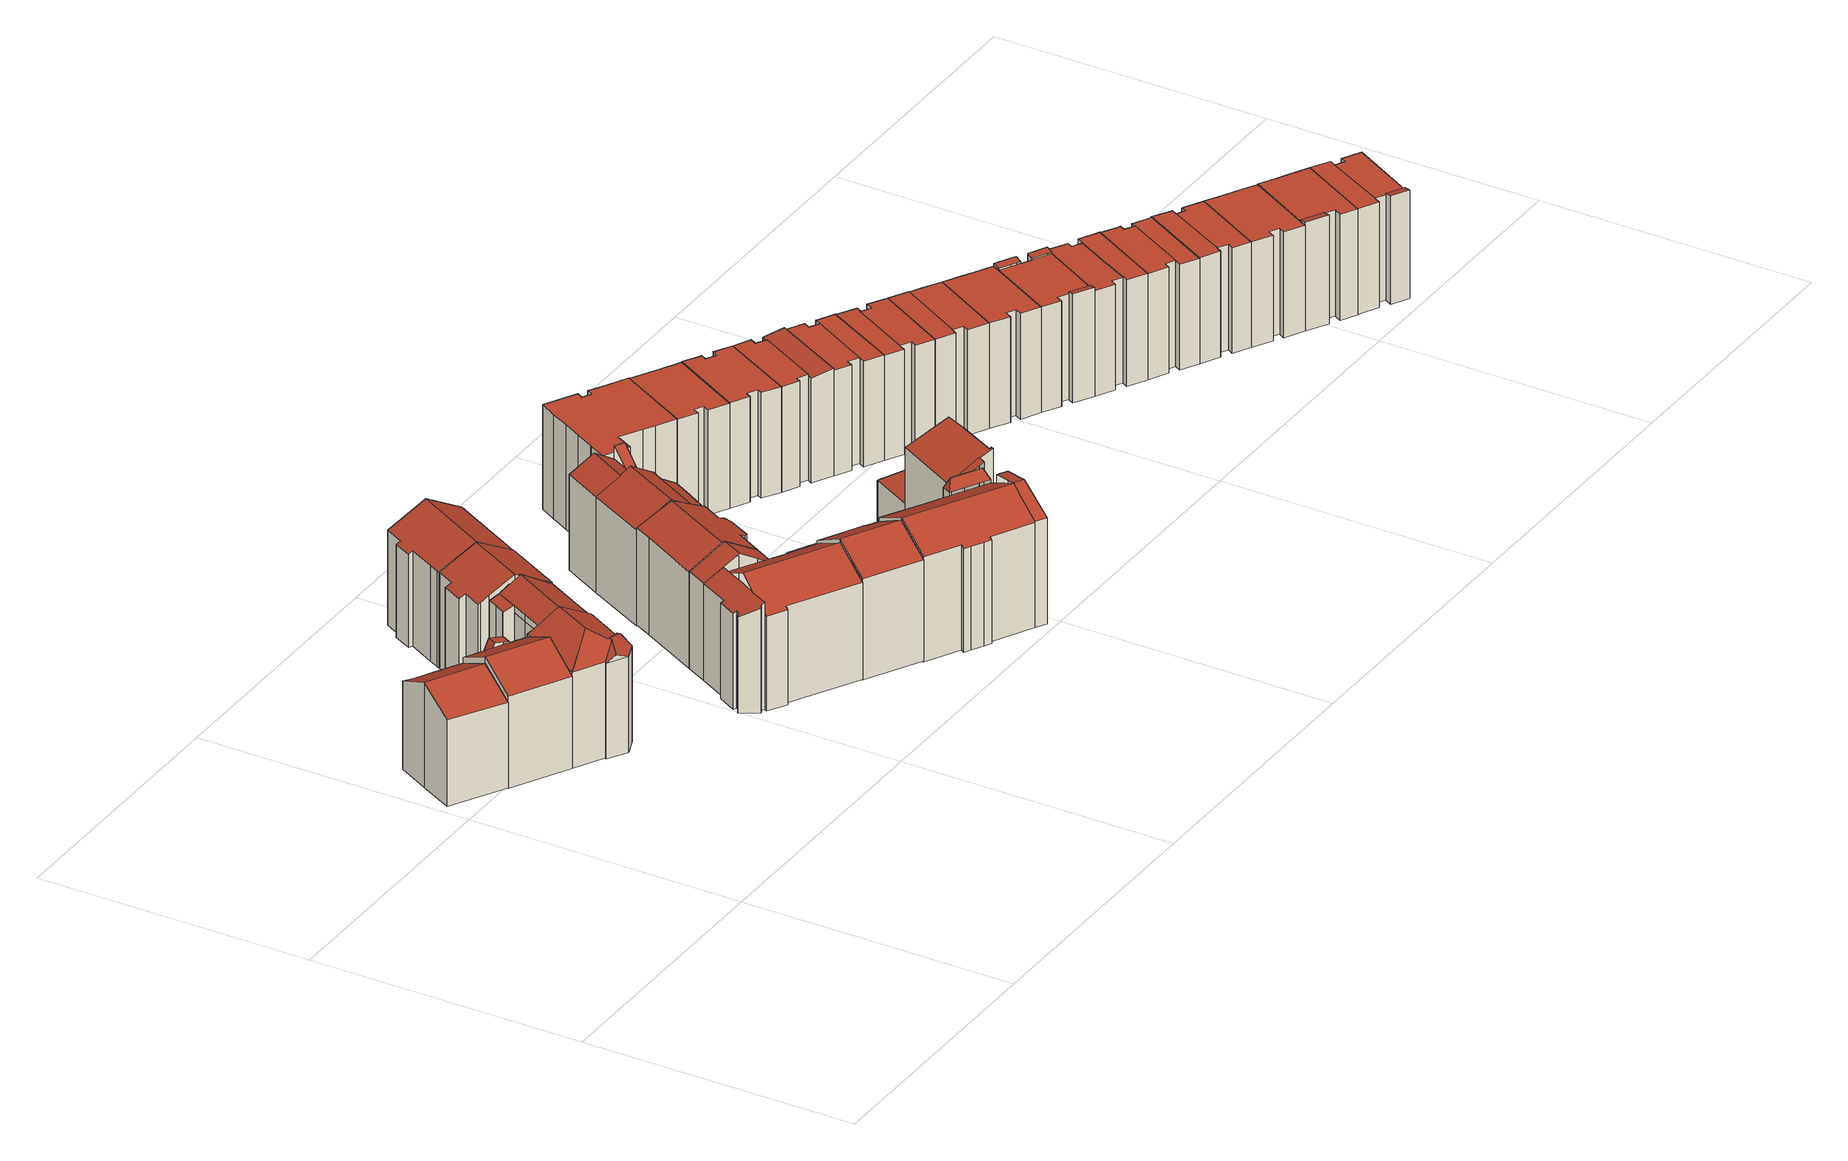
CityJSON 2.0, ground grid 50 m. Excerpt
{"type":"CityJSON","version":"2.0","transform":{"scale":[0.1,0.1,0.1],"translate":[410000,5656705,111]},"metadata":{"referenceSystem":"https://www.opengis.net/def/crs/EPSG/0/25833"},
"CityObjects":{
"building1":{"type":"Building","attributes":{"Dachtyp_tdc":"tdcGableRoof","Gemeindeschluessel":14612000,"Dachneigung":26.86,"QualitaetDacherkennung":69,"Geometrietyp2DReferenz":"3000","measuredHeight":19.43,"function":"31001_9998","roofType":"3100"},"geometry":[{"type":"Solid","lod":"2","boundaries":[[[[0,1,2,3]],[[1,4,5,2]],[[4,6,7,5]],[[6,8,9,7]],[[8,10,11,9]],[[10,12,13,11]],[[12,14,15,13]],[[14,16,17,15]],[[16,0,3,17]],[[12,10,8,6,4,1,0]],[[0,16,14,12]],[[3,2,5,7,9,11,13,15,17]]]],"semantics":{"surfaces":[{"type":"WallSurface"},{"type":"RoofSurface"},{"type":"GroundSurface"}],"values":[[0,0,0,0,0,0,0,0,0,1,1,2]]}}]},
"building2":{"type":"Building","attributes":{"Gemeindeschluessel":14612000,"Geometrietyp2DReferenz":"3000","function":"31001_9998","roofType":"9999"},"children":["building2-1","building2-2"]},
"building2-1":{"type":"BuildingPart","attributes":{"Dachtyp_tdc":"tdcGableRoof","Dachneigung":67.16,"QualitaetDacherkennung":22,"Geometrietyp2DReferenz":"3000","measuredHeight":18.01,"roofType":"3100"},"parents":["building2"],"geometry":[{"type":"MultiSurface","lod":"2","boundaries":[[[18,19,20,21]],[[19,22,23,20]],[[22,24,25,23]],[[24,26,27,25]],[[26,28,29,27]],[[28,30,29]],[[24,22,19,18,31,32]],[[32,28,26,24]],[[33,21,20,23,25,27,29]]],"semantics":{"surfaces":[{"type":"WallSurface"},{"type":"RoofSurface"},{"type":"GroundSurface"}],"values":[0,0,0,0,0,0,1,1,2]}}]},
"building2-2":{"type":"BuildingPart","attributes":{"Dachtyp_tdc":"tdcGableRoof","Dachneigung":28.1,"QualitaetDacherkennung":68,"Geometrietyp2DReferenz":"3000","measuredHeight":20.69,"roofType":"3100"},"parents":["building2"],"geometry":[{"type":"MultiSurface","lod":"2","boundaries":[[[30,34,35,29]],[[34,36,37,35]],[[36,38,39,37]],[[38,40,41,39]],[[40,42,43,41]],[[36,34,30,44,31,45,46,42]],[[42,40,38,36]],[[43,47,21,33,29,35,37,39,41]],[[42,46,47,43]],[[46,45,21,47]],[[45,18,21]]],"semantics":{"surfaces":[{"type":"WallSurface"},{"type":"RoofSurface"},{"type":"GroundSurface"}],"values":[0,0,0,0,0,1,1,2,0,0,0]}}]},
"building3":{"type":"Building","attributes":{"Gemeindeschluessel":14612000,"Geometrietyp2DReferenz":"3000","function":"31001_9998","roofType":"9999"},"children":["building3-1","building3-2","building3-3"]},
"building3-1":{"type":"BuildingPart","attributes":{"Dachtyp_tdc":"tdcFreeFormRoof","Dachneigung":28.79,"QualitaetDacherkennung":31,"Geometrietyp2DReferenz":"3000","measuredHeight":21,"roofType":"5000"},"parents":["building3"],"geometry":[{"type":"MultiSurface","lod":"2","boundaries":[[[48,49,39,50]],[[49,51,35,39]],[[51,52,53,54,35]],[[55,56,57,58,59]],[[56,60,61,57]],[[62,63,64,51,49]],[[65,66,67,62,49,48]],[[68,65,48,69]],[[70,66,65,68,71,72]],[[70,72,60]],[[67,66,70,60,56]],[[56,55,63,62,67]],[[51,64,73,52]],[[71,68,69]],[[61,74,75,76,50,39,35,54,58,57]],[[60,72,74,61]],[[72,71,75,74]],[[71,69,76,75]],[[69,48,50,76]]],"semantics":{"surfaces":[{"type":"WallSurface"},{"type":"RoofSurface"},{"type":"GroundSurface"}],"values":[0,0,0,0,0,1,1,1,1,1,1,1,0,0,2,0,0,0,0]}}]},
"building3-2":{"type":"BuildingPart","attributes":{"Dachtyp_tdc":"tdcGableRoof","Dachneigung":31.47,"QualitaetDacherkennung":65,"Geometrietyp2DReferenz":"3000","measuredHeight":20.93,"roofType":"3100"},"parents":["building3"],"geometry":[{"type":"MultiSurface","lod":"2","boundaries":[[[53,77,78,54]],[[77,79,80,78]],[[81,82,83,84]],[[82,85,86,83]],[[85,59,58,86]],[[59,85,82,87,88,89]],[[90,91,73,88,87,92]],[[81,92,87,82]],[[53,52,73,91,77]],[[77,91,90,79]],[[54,78,80,84,83,86,58]]],"semantics":{"surfaces":[{"type":"WallSurface"},{"type":"RoofSurface"},{"type":"GroundSurface"}],"values":[0,0,0,0,0,1,1,0,0,0,2]}}]},
"building3-3":{"type":"BuildingPart","attributes":{"Dachtyp_tdc":"tdcPolyFlatRoof","Dachneigung":19.41,"QualitaetDacherkennung":60,"Geometrietyp2DReferenz":"3000","measuredHeight":18.6,"roofType":"2100"},"parents":["building3"],"geometry":[{"type":"MultiSurface","lod":"2","boundaries":[[[93,94,95,96]],[[94,97,98,95]],[[97,99,100,98]],[[99,92,81,84,100]],[[90,93,96,80,79]],[[90,92,99,97,94,93]],[[96,95,98,100,84,80]]],"semantics":{"surfaces":[{"type":"WallSurface"},{"type":"RoofSurface"},{"type":"GroundSurface"}],"values":[0,0,0,0,0,1,2]}}]},
"building4":{"type":"Building","attributes":{"Dachtyp_tdc":"tdcGableRoof","Gemeindeschluessel":14612000,"Dachneigung":26.18,"QualitaetDacherkennung":66,"Geometrietyp2DReferenz":"3000","measuredHeight":21.15,"function":"31001_9998","roofType":"3100"},"geometry":[{"type":"Solid","lod":"2","boundaries":[[[[101,102,103,104]],[[102,105,106,103]],[[105,107,108,106]],[[107,109,110,108]],[[109,111,112,110]],[[111,113,114,112]],[[113,115,116,114]],[[109,107,105,102]],[[102,101,117,118,119,120,115,113,111,109]],[[116,121,122,123,124,104,103,106,108,110,112,114]],[[115,120,121,116]],[[120,119,122,121]],[[119,118,123,122]],[[118,117,124,123]],[[117,101,104,124]]]],"semantics":{"surfaces":[{"type":"WallSurface"},{"type":"RoofSurface"},{"type":"GroundSurface"}],"values":[[0,0,0,0,0,0,0,1,1,2,0,0,0,0,0]]}}]},
"building5":{"type":"Building","attributes":{"Gemeindeschluessel":14612000,"Geometrietyp2DReferenz":"3000","function":"31001_9998","roofType":"9999"},"children":["building5-1","building5-2","building5-3","building5-4"]},
"building5-1":{"type":"BuildingPart","attributes":{"Dachtyp_tdc":"tdcFreeFormRoof","Dachneigung":63.59,"QualitaetDacherkennung":7,"Geometrietyp2DReferenz":"3000","measuredHeight":18.54,"roofType":"5000"},"parents":["building5"],"geometry":[{"type":"MultiSurface","lod":"2","boundaries":[[[125,126,127,128,129]],[[128,130,131,129]],[[132,133,134,135,136,137]],[[127,126,133,132]],[[126,125,134,133]],[[125,131,135,134]],[[130,128,137,136]],[[128,127,132,137]],[[131,125,129]]],"semantics":{"surfaces":[{"type":"RoofSurface"},{"type":"GroundSurface"},{"type":"WallSurface"}],"values":[0,0,1,2,2,2,2,2,0]}}]},
"building5-2":{"type":"BuildingPart","attributes":{"Dachtyp_tdc":"tdcPolyFlatRoof","Dachneigung":27.84,"QualitaetDacherkennung":53,"Geometrietyp2DReferenz":"3000","measuredHeight":19.81,"roofType":"2100"},"parents":["building5"],"geometry":[{"type":"MultiSurface","lod":"2","boundaries":[[[138,139,140,141]],[[139,142,143,140]],[[142,144,145,143]],[[144,146,147,145]],[[146,148,149,147]],[[148,150,151,149]],[[150,152,153,151]],[[154,155,156,157,158]],[[155,138,141,156]],[[155,154,159,160,161,162,152,150,148,146,144,142,139,138]],[[141,140,143,145,147,149,151,153,163,164,157,156]]],"semantics":{"surfaces":[{"type":"WallSurface"},{"type":"RoofSurface"},{"type":"GroundSurface"}],"values":[0,0,0,0,0,0,0,0,0,1,2]}}]},
"building5-3":{"type":"BuildingPart","attributes":{"Dachtyp_tdc":"tdcGableRoof","Dachneigung":27.71,"QualitaetDacherkennung":64,"Geometrietyp2DReferenz":"3000","measuredHeight":21.42,"roofType":"3100"},"parents":["building5"],"geometry":[{"type":"MultiSurface","lod":"2","boundaries":[[[165,166,167,153,152]],[[166,168,169,167]],[[168,170,171,169]],[[170,172,173,171]],[[168,166,165,174]],[[174,175,172,170,168]],[[176,163,153,167,169,171,173]]],"semantics":{"surfaces":[{"type":"WallSurface"},{"type":"RoofSurface"},{"type":"GroundSurface"}],"values":[0,0,0,0,1,1,2]}}]},
"building5-4":{"type":"BuildingPart","attributes":{"Dachtyp_tdc":"tdcGableRoof","Dachneigung":30.61,"QualitaetDacherkennung":63,"Geometrietyp2DReferenz":"3000","measuredHeight":21.84,"roofType":"3100"},"parents":["building5"],"geometry":[{"type":"MultiSurface","lod":"2","boundaries":[[[177,178,179,180]],[[178,158,157,179]],[[181,182,130,136,173,172]],[[183,184,185,135,131]],[[184,186,187,185]],[[186,188,189,187]],[[188,177,180,189]],[[184,183,182,181,175,190,191,161,192]],[[192,159,158,178,177,188,186,184]],[[180,179,157,164,163,176,173,136,135,185,187,189]]],"semantics":{"surfaces":[{"type":"WallSurface"},{"type":"RoofSurface"},{"type":"GroundSurface"}],"values":[0,0,0,0,0,0,0,1,1,2]}}]},
"building6":{"type":"Building","attributes":{"Dachtyp_tdc":"tdcGableRoof","Gemeindeschluessel":14612000,"Dachneigung":25.84,"QualitaetDacherkennung":68,"Geometrietyp2DReferenz":"3000","measuredHeight":21.09,"function":"31001_9998","roofType":"3100"},"geometry":[{"type":"Solid","lod":"2","boundaries":[[[[193,194,195,196]],[[197,198,199,200]],[[198,201,202,199]],[[201,203,204,202]],[[203,205,206,204]],[[205,207,208,206]],[[207,209,210,208]],[[209,211,212,210]],[[211,193,196,212]],[[207,205,203,201]],[[201,198,197,213,214,215,194,193,211,209,207]],[[196,195,216,217,218,200,199,202,204,206,208,210,212]],[[194,215,216,195]],[[215,214,217,216]],[[214,213,218,217]],[[213,197,200,218]]]],"semantics":{"surfaces":[{"type":"WallSurface"},{"type":"RoofSurface"},{"type":"GroundSurface"}],"values":[[0,0,0,0,0,0,0,0,0,1,1,2,0,0,0,0]]}}]},
"building7":{"type":"Building","attributes":{"Dachtyp_tdc":"tdcFreeFormRoof","Gemeindeschluessel":14612000,"Dachneigung":26.72,"QualitaetDacherkennung":63,"Geometrietyp2DReferenz":"3000","measuredHeight":20.93,"function":"31001_9998","roofType":"5000"},"geometry":[{"type":"Solid","lod":"2","boundaries":[[[[219,220,221,222]],[[220,223,224,221]],[[223,225,226,224]],[[225,227,228,226]],[[227,229,230,228]],[[229,231,232,230]],[[231,233,234,232]],[[233,170,171,234]],[[170,235,167,171]],[[235,236,237,167]],[[236,238,239,237]],[[238,240,241,239]],[[240,242,243,241]],[[242,219,222,243]],[[219,242,240,244,245,170,233,231,229,227,225,223,220]],[[245,244,238,236,235]],[[235,170,245]],[[240,238,244]],[[222,221,224,226,228,230,232,234,171,167,237,239,241,243]]]],"semantics":{"surfaces":[{"type":"WallSurface"},{"type":"RoofSurface"},{"type":"GroundSurface"}],"values":[[0,0,0,0,0,0,0,0,0,0,0,0,0,0,1,1,0,0,2]]}}]},
"building8":{"type":"Building","attributes":{"Dachtyp_tdc":"tdcGableRoof","Gemeindeschluessel":14612000,"Dachneigung":29.34,"QualitaetDacherkennung":66,"Geometrietyp2DReferenz":"3000","measuredHeight":22.51,"function":"31001_9998","roofType":"3100"},"geometry":[{"type":"Solid","lod":"2","boundaries":[[[[246,247,248,249]],[[247,250,251,248]],[[250,252,253,251]],[[252,254,255,253]],[[254,256,257,255]],[[256,258,259,257]],[[258,260,261,259]],[[260,262,263,261]],[[262,264,265,263]],[[264,246,249,265]],[[260,258,256,254,252,250,247,246]],[[246,264,262,260]],[[249,248,251,253,255,257,259,261,263,265]]]],"semantics":{"surfaces":[{"type":"WallSurface"},{"type":"RoofSurface"},{"type":"GroundSurface"}],"values":[[0,0,0,0,0,0,0,0,0,0,1,1,2]]}}]},
"building9":{"type":"Building","attributes":{"Gemeindeschluessel":14612000,"Geometrietyp2DReferenz":"3000","function":"31001_9998","roofType":"9999"},"children":["building9-1","building9-2","building9-3","building9-4"]},
"building9-1":{"type":"BuildingPart","attributes":{"Dachtyp_tdc":"tdcPolyFlatRoof","Dachneigung":29.72,"QualitaetDacherkennung":38,"Geometrietyp2DReferenz":"3000","measuredHeight":18.95,"roofType":"2100"},"parents":["building9"],"geometry":[{"type":"MultiSurface","lod":"2","boundaries":[[[266,267,268,269]],[[267,270,271,268]],[[270,272,273,271]],[[272,274,275,273]],[[274,276,277,278,275]],[[266,269,279,280,281]],[[281,276,274,272,270,267,266]],[[269,268,271,273,275,278,279]]],"semantics":{"surfaces":[{"type":"WallSurface"},{"type":"RoofSurface"},{"type":"GroundSurface"}],"values":[0,0,0,0,0,0,1,2]}}]},
"building9-2":{"type":"BuildingPart","attributes":{"Dachtyp_tdc":"tdcGableRoof","Dachneigung":30.3,"QualitaetDacherkennung":59,"Geometrietyp2DReferenz":"3000","measuredHeight":20.28,"roofType":"3100"},"parents":["building9"],"geometry":[{"type":"MultiSurface","lod":"2","boundaries":[[[282,283,284,285]],[[286,287,288,289]],[[290,282,285,291]],[[282,290,292,293]],[[294,295,296,297,293,292,298]],[[282,293,297,283]],[[286,299,295,294,287]],[[285,284,289,288,291]]],"semantics":{"surfaces":[{"type":"WallSurface"},{"type":"RoofSurface"},{"type":"GroundSurface"}],"values":[0,0,0,1,1,0,0,2]}}]},
"building9-3":{"type":"BuildingPart","attributes":{"Dachtyp_tdc":"tdcPolyFlatRoof","Dachneigung":35.59,"QualitaetDacherkennung":37,"Geometrietyp2DReferenz":"3000","measuredHeight":20.42,"roofType":"2100"},"parents":["building9"],"geometry":[{"type":"MultiSurface","lod":"2","boundaries":[[[300,301,302,303]],[[301,299,286,289,302]],[[304,300,303,284,283,297]],[[304,296,299,301,300]],[[303,302,289,284]]],"semantics":{"surfaces":[{"type":"WallSurface"},{"type":"RoofSurface"},{"type":"GroundSurface"}],"values":[0,0,0,1,2]}}]},
"building9-4":{"type":"BuildingPart","attributes":{"Dachtyp_tdc":"tdcGableRoof","Dachneigung":29.84,"QualitaetDacherkennung":68,"Geometrietyp2DReferenz":"3000","measuredHeight":21.33,"roofType":"3100"},"parents":["building9"],"geometry":[{"type":"MultiSurface","lod":"2","boundaries":[[[277,305,306,278]],[[305,290,291,306]],[[307,308,288,287]],[[307,280,279,308]],[[281,309,310,311,312,276]],[[305,312,311,298,290]],[[277,276,312,305]],[[287,294,310,309,307]],[[307,309,281,280]],[[279,278,306,291,288,308]]],"semantics":{"surfaces":[{"type":"WallSurface"},{"type":"RoofSurface"},{"type":"GroundSurface"}],"values":[0,0,0,0,1,1,0,0,0,2]}}]},
"building10":{"type":"Building","attributes":{"Gemeindeschluessel":14612000,"Geometrietyp2DReferenz":"3000","function":"31001_9998","roofType":"9999"},"children":["building10-1","building10-2","building10-3","building10-4","building10-5"]},
"building10-1":{"type":"BuildingPart","attributes":{"Dachtyp_tdc":"tdcGableRoof","Dachneigung":26.28,"QualitaetDacherkennung":44,"Geometrietyp2DReferenz":"3000","measuredHeight":23.05,"roofType":"3100"},"parents":["building10"],"geometry":[{"type":"MultiSurface","lod":"2","boundaries":[[[313,314,315,316,317]],[[314,318,319,315]],[[318,320,321,322,319]],[[318,314,323]],[[314,313,324,323]],[[320,318,323,324,325,326,327]],[[316,315,319,322,328]]],"semantics":{"surfaces":[{"type":"WallSurface"},{"type":"RoofSurface"},{"type":"GroundSurface"}],"values":[0,0,0,0,1,1,2]}}]},
"building10-2":{"type":"BuildingPart","attributes":{"Dachtyp_tdc":"tdcFreeFormRoof","Dachneigung":64.15,"QualitaetDacherkennung":20,"Geometrietyp2DReferenz":"3000","measuredHeight":22.14,"roofType":"5000"},"parents":["building10"],"geometry":[{"type":"MultiSurface","lod":"2","boundaries":[[[329,330,331,332,333]],[[334,335,336,337,338]],[[339,329,333,340,341]],[[342,335,334]],[[343,342,334,344,330,329]],[[343,329,339]],[[342,343,339,335]],[[333,332,338,337,340]]],"semantics":{"surfaces":[{"type":"WallSurface"},{"type":"RoofSurface"},{"type":"GroundSurface"}],"values":[0,0,0,1,1,1,1,2]}}]},
"building10-3":{"type":"BuildingPart","attributes":{"Dachtyp_tdc":"tdcPolyFlatRoof","Dachneigung":25.7,"QualitaetDacherkennung":34,"Geometrietyp2DReferenz":"3000","measuredHeight":22.48,"roofType":"2100"},"parents":["building10"],"geometry":[{"type":"MultiSurface","lod":"2","boundaries":[[[345,346,334,338,347,348]],[[331,349,350,332]],[[331,344,346,345,351,349]],[[350,347,338,332]]],"semantics":{"surfaces":[{"type":"WallSurface"},{"type":"RoofSurface"},{"type":"GroundSurface"}],"values":[0,0,1,2]}}]},
"building10-4":{"type":"BuildingPart","attributes":{"Dachtyp_tdc":"tdcPolyFlatRoof","Dachneigung":21.84,"QualitaetDacherkennung":34,"Geometrietyp2DReferenz":"3000","measuredHeight":23.23,"roofType":"2100"},"parents":["building10"],"geometry":[{"type":"MultiSurface","lod":"2","boundaries":[[[352,353,354,355]],[[353,356,357,354]],[[356,358,359,357]],[[358,348,347,359]],[[360,361,362,350,349]],[[361,363,364,362]],[[361,360,351,348,358,356,353,352,363]],[[364,355,354,357,359,347,350,362]],[[363,352,355,364]]],"semantics":{"surfaces":[{"type":"WallSurface"},{"type":"RoofSurface"},{"type":"GroundSurface"}],"values":[0,0,0,0,0,0,1,2,0]}}]},
"building10-5":{"type":"BuildingPart","attributes":{"Dachtyp_tdc":"tdcGableRoof","Dachneigung":28.44,"QualitaetDacherkennung":63,"Geometrietyp2DReferenz":"3000","measuredHeight":23.07,"roofType":"3100"},"parents":["building10"],"geometry":[{"type":"MultiSurface","lod":"2","boundaries":[[[365,366,367,368]],[[366,369,370,367]],[[369,371,372,370]],[[371,373,374,372]],[[373,375,376,374]],[[375,377,378,376]],[[377,379,380,378]],[[379,381,382,380]],[[381,383,384,382]],[[383,385,386,384]],[[385,387,388,386]],[[387,389,390,388]],[[389,341,340,390]],[[336,317,316,337]],[[321,391,392,322]],[[391,365,368,392]],[[393,325,394,317,336,341,389,387,385,383,381,379,377]],[[377,375,373,371,369,366,365,391,321,395,327,393]],[[368,367,370,372,374,376,378,380,382,384,386,388,390,340,337,316,328,322,392]]],"semantics":{"surfaces":[{"type":"WallSurface"},{"type":"RoofSurface"},{"type":"GroundSurface"}],"values":[0,0,0,0,0,0,0,0,0,0,0,0,0,0,0,0,1,1,2]}}]},
"building11":{"type":"Building","attributes":{"Gemeindeschluessel":14612000,"Dachtyp_tdc":"tdcPolyFlatRoof","Dachneigung":0,"QualitaetDacherkennung":44,"Geometrietyp2DReferenz":"3000","measuredHeight":19.28,"function":"31001_9998","roofType":"1000"},"geometry":[{"type":"Solid","lod":"2","boundaries":[[[[396,397,398,399]],[[397,400,401,398]],[[400,402,403,401]],[[402,404,405,403]],[[404,406,407,405]],[[406,408,409,407]],[[408,410,411,409]],[[410,412,413,411]],[[412,414,415,413]],[[414,416,417,415]],[[416,418,419,417]],[[418,420,421,419]],[[420,422,423,421]],[[422,424,425,423]],[[424,426,427,425]],[[426,428,429,427]],[[428,430,431,429]],[[430,432,433,431]],[[432,396,399,433]],[[432,430,428,426,424,422,420,418,416,414,412,410,408,406,404,402,400,397,396]],[[399,398,401,403,405,407,409,411,413,415,417,419,421,423,425,427,429,431,433]]]],"semantics":{"surfaces":[{"type":"WallSurface"},{"type":"RoofSurface"},{"type":"GroundSurface"}],"values":[[0,0,0,0,0,0,0,0,0,0,0,0,0,0,0,0,0,0,0,1,2]]}}]},
"building12":{"type":"Building","attributes":{"Dachtyp_tdc":"tdcPolyFlatRoof","Gemeindeschluessel":14612000,"Dachneigung":4.04,"QualitaetDacherkennung":56,"Geometrietyp2DReferenz":"3000","measuredHeight":9.85,"function":"31001_9998","roofType":"2100"},"geometry":[{"type":"Solid","lod":"2","boundaries":[[[[434,435,362,364]],[[435,436,437,362]],[[436,438,439,437]],[[438,440,441,439]],[[440,442,443,441]],[[442,444,445,443]],[[444,446,447,445]],[[446,448,449,447]],[[448,450,451,449]],[[450,434,364,451]],[[450,448,446,444,442,440,438,436,435,434]],[[364,362,437,439,441,443,445,447,449,451]]]],"semantics":{"surfaces":[{"type":"WallSurface"},{"type":"RoofSurface"},{"type":"GroundSurface"}],"values":[[0,0,0,0,0,0,0,0,0,0,1,2]]}}]},
"building13":{"type":"Building","attributes":{"Dachtyp_tdc":"tdcPolyFlatRoof","Gemeindeschluessel":14612000,"Dachneigung":0,"QualitaetDacherkennung":45,"Geometrietyp2DReferenz":"3000","measuredHeight":19.45,"function":"31001_9998","roofType":"1000"},"geometry":[{"type":"Solid","lod":"2","boundaries":[[[[452,453,454,455]],[[453,456,457,454]],[[456,458,459,457]],[[458,460,461,459]],[[460,462,463,461]],[[462,464,465,463]],[[464,466,467,465]],[[464,462,460,458,456,453,452,468,469,466]],[[467,470,471,455,454,457,459,461,463,465]],[[466,469,470,467]],[[469,468,471,470]],[[468,452,455,471]]]],"semantics":{"surfaces":[{"type":"WallSurface"},{"type":"RoofSurface"},{"type":"GroundSurface"}],"values":[[0,0,0,0,0,0,0,1,2,0,0,0]]}}]},
"building14":{"type":"Building","attributes":{"Dachtyp_tdc":"tdcPolyFlatRoof","Gemeindeschluessel":14612000,"Dachneigung":0,"QualitaetDacherkennung":60,"Geometrietyp2DReferenz":"3000","measuredHeight":19.42,"function":"31001_9998","roofType":"1000"},"geometry":[{"type":"Solid","lod":"2","boundaries":[[[[472,473,463,465]],[[473,474,475,463]],[[474,476,477,475]],[[476,478,479,477]],[[478,480,481,479]],[[480,482,483,481]],[[482,484,485,483]],[[484,486,487,485]],[[486,488,489,487]],[[488,490,491,489]],[[490,492,493,491]],[[492,494,495,493]],[[494,472,465,495]],[[494,492,490,488,486,484,482,480,478,476,474,473,472]],[[465,463,475,477,479,481,483,485,487,489,491,493,495]]]],"semantics":{"surfaces":[{"type":"WallSurface"},{"type":"RoofSurface"},{"type":"GroundSurface"}],"values":[[0,0,0,0,0,0,0,0,0,0,0,0,0,1,2]]}}]},
"building15":{"type":"Building","attributes":{"Gemeindeschluessel":14612000,"Geometrietyp2DReferenz":"3000","function":"31001_9998","roofType":"9999"},"children":["building15-1","building15-2"]},
"building15-1":{"type":"BuildingPart","attributes":{"Dachtyp_tdc":"tdcPolyFlatRoof","Dachneigung":0,"QualitaetDacherkennung":56,"Geometrietyp2DReferenz":"3000","measuredHeight":19.5,"roofType":"1000"},"parents":["building15"],"geometry":[{"type":"MultiSurface","lod":"2","boundaries":[[[484,496,497,485]],[[496,498,499,497]],[[498,500,501,499]],[[500,502,503,501]],[[502,504,505,506,503]],[[507,508,509,510,511]],[[508,512,513,509]],[[512,486,487,513]],[[486,484,485,487]],[[486,512,508,507,504,502,500,498,496,484]],[[485,497,499,501,503,506,510,509,513,487]]],"semantics":{"surfaces":[{"type":"WallSurface"},{"type":"RoofSurface"},{"type":"GroundSurface"}],"values":[0,0,0,0,0,0,0,0,0,1,2]}}]},
"building15-2":{"type":"BuildingPart","attributes":{"Dachtyp_tdc":"tdcPolyFlatRoof","Dachneigung":8.06,"QualitaetDacherkennung":42,"Geometrietyp2DReferenz":"3000","measuredHeight":19.96,"roofType":"2100"},"parents":["building15"],"geometry":[{"type":"MultiSurface","lod":"2","boundaries":[[[514,515,516,517]],[[515,511,510,516]],[[505,518,503,506]],[[518,519,520,503]],[[519,521,522,520]],[[521,523,524,522]],[[523,514,517,524]],[[523,521,519,518,505,511,515,514]],[[517,516,510,506,503,520,522,524]]],"semantics":{"surfaces":[{"type":"WallSurface"},{"type":"RoofSurface"},{"type":"GroundSurface"}],"values":[0,0,0,0,0,0,0,1,2]}}]},
"building16":{"type":"Building","attributes":{"Gemeindeschluessel":14612000,"Geometrietyp2DReferenz":"3000","function":"31001_9998","roofType":"9999"},"children":["building16-1","building16-2"]},
"building16-1":{"type":"BuildingPart","attributes":{"Dachtyp_tdc":"tdcPolyFlatRoof","Dachneigung":0,"QualitaetDacherkennung":63,"Geometrietyp2DReferenz":"3000","measuredHeight":19.48,"roofType":"1000"},"parents":["building16"],"geometry":[{"type":"MultiSurface","lod":"2","boundaries":[[[525,526,527,524]],[[526,528,529,527]],[[528,530,531,529]],[[530,532,533,531]],[[534,535,536,537]],[[535,538,539,536]],[[538,540,517,539]],[[540,525,524,517]],[[540,538,535,534,532,530,528,526,525]],[[524,527,529,531,533,537,536,539,517]]],"semantics":{"surfaces":[{"type":"WallSurface"},{"type":"RoofSurface"},{"type":"GroundSurface"}],"values":[0,0,0,0,0,0,0,0,1,2]}}]},
"building16-2":{"type":"BuildingPart","attributes":{"Dachtyp_tdc":"tdcPolyFlatRoof","Dachneigung":0,"QualitaetDacherkennung":41,"Geometrietyp2DReferenz":"3000","measuredHeight":19.47,"roofType":"1000"},"parents":["building16"],"geometry":[{"type":"MultiSurface","lod":"2","boundaries":[[[532,541,542,533]],[[541,543,544,542]],[[543,545,546,544]],[[545,547,548,546]],[[547,549,550,548]],[[549,534,537,550]],[[549,547,545,543,541,532,534]],[[533,542,544,546,548,550,537]]],"semantics":{"surfaces":[{"type":"WallSurface"},{"type":"RoofSurface"},{"type":"GroundSurface"}],"values":[0,0,0,0,0,0,1,2]}}]},
"building17":{"type":"Building","attributes":{"Gemeindeschluessel":14612000,"Geometrietyp2DReferenz":"3000","function":"31001_9998","roofType":"9999"},"children":["building17-1","building17-2"]},
"building17-1":{"type":"BuildingPart","attributes":{"Dachtyp_tdc":"tdcPolyFlatRoof","Dachneigung":0,"QualitaetDacherkennung":42,"Geometrietyp2DReferenz":"3000","measuredHeight":19.45,"roofType":"1000"},"parents":["building17"],"geometry":[{"type":"MultiSurface","lod":"2","boundaries":[[[551,552,553,554]],[[552,555,548,553]],[[555,556,546,548]],[[556,557,558,546]],[[557,559,560,558]],[[559,561,562,560]],[[561,563,564,562]],[[561,559,557,556,555,552,551,563]],[[564,554,553,548,546,558,560,562]]],"semantics":{"surfaces":[{"type":"WallSurface"},{"type":"RoofSurface"},{"type":"GroundSurface"}],"values":[0,0,0,0,0,0,0,1,2]}}]},
"building17-2":{"type":"BuildingPart","attributes":{"Dachtyp_tdc":"tdcPolyFlatRoof","Dachneigung":0,"QualitaetDacherkennung":59,"Geometrietyp2DReferenz":"3000","measuredHeight":19.49,"roofType":"1000"},"parents":["building17"],"geometry":[{"type":"MultiSurface","lod":"2","boundaries":[[[565,566,562,564,563]],[[566,567,568,562]],[[567,569,570,568]],[[569,571,572,570]],[[571,573,574,572]],[[573,575,576,574]],[[575,577,578,576]],[[577,579,554,578]],[[577,575,573,571,569,567,566,565,579]],[[564,562,568,570,572,574,576,578,554]],[[579,551,554]]],"semantics":{"surfaces":[{"type":"WallSurface"},{"type":"RoofSurface"},{"type":"GroundSurface"}],"values":[0,0,0,0,0,0,0,0,1,2,0]}}]},
"building18":{"type":"Building","attributes":{"Gemeindeschluessel":14612000,"Geometrietyp2DReferenz":"3000","function":"31001_9998","roofType":"9999"},"children":["building18-1","building18-2"]},
"building18-1":{"type":"BuildingPart","attributes":{"Dachtyp_tdc":"tdcPolyFlatRoof","Dachneigung":0,"QualitaetDacherkennung":44,"Geometrietyp2DReferenz":"3000","measuredHeight":19.54,"roofType":"1000"},"parents":["building18"],"geometry":[{"type":"MultiSurface","lod":"2","boundaries":[[[571,580,581,582,583]],[[584,585,586]],[[584,587,588,585]],[[587,573,589,588]],[[573,571,583,589]],[[573,587,584,580,571]],[[583,582,585,588,589]]],"semantics":{"surfaces":[{"type":"WallSurface"},{"type":"RoofSurface"},{"type":"GroundSurface"}],"values":[0,0,0,0,0,1,2]}}]},
"building18-2":{"type":"BuildingPart","attributes":{"Dachtyp_tdc":"tdcPolyFlatRoof","Dachneigung":0,"QualitaetDacherkennung":51,"Geometrietyp2DReferenz":"3000","measuredHeight":19.5,"roofType":"1000"},"parents":["building18"],"geometry":[{"type":"MultiSurface","lod":"2","boundaries":[[[590,591,592,593]],[[591,594,595,592]],[[594,586,585,595]],[[581,596,597,582]],[[596,598,599,597]],[[598,590,593,599]],[[598,596,581,586,594,591,590]],[[593,592,595,585,582,597,599]]],"semantics":{"surfaces":[{"type":"WallSurface"},{"type":"RoofSurface"},{"type":"GroundSurface"}],"values":[0,0,0,0,0,0,1,2]}}]},
"building19":{"type":"Building","attributes":{"Dachtyp_tdc":"tdcPolyFlatRoof","Gemeindeschluessel":14612000,"Dachneigung":0,"QualitaetDacherkennung":43,"Geometrietyp2DReferenz":"3000","measuredHeight":19.49,"function":"31001_9998","roofType":"1000"},"geometry":[{"type":"Solid","lod":"2","boundaries":[[[[600,601,602,603]],[[601,604,605,602]],[[604,606,607,605]],[[606,608,609,607]],[[608,590,593,609]],[[590,598,599,593]],[[598,610,611,599]],[[610,612,613,611]],[[612,614,615,613]],[[614,600,603,615]],[[614,612,610,598,590,608,606,604,601,600]],[[603,602,605,607,609,593,599,611,613,615]]]],"semantics":{"surfaces":[{"type":"WallSurface"},{"type":"RoofSurface"},{"type":"GroundSurface"}],"values":[[0,0,0,0,0,0,0,0,0,0,1,2]]}}]},
"building20":{"type":"Building","attributes":{"Gemeindeschluessel":14612000,"Geometrietyp2DReferenz":"3000","function":"31001_9998","roofType":"9999"},"children":["building20-1","building20-2","building20-3","building20-4"]},
"building20-1":{"type":"BuildingPart","attributes":{"Dachtyp_tdc":"tdcPolyFlatRoof","Dachneigung":0,"QualitaetDacherkennung":64,"Geometrietyp2DReferenz":"3000","measuredHeight":19.55,"roofType":"1000"},"parents":["building20"],"geometry":[{"type":"MultiSurface","lod":"2","boundaries":[[[616,617,618,619]],[[617,620,621,618]],[[620,600,603,621]],[[600,622,623,603]],[[624,625,626,627]],[[628,629,630,631]],[[629,628,625,624,622,600,620,617,616]],[[619,618,621,603,623,627,626,631,630]]],"semantics":{"surfaces":[{"type":"WallSurface"},{"type":"RoofSurface"},{"type":"GroundSurface"}],"values":[0,0,0,0,0,0,1,2]}}]},
"building20-2":{"type":"BuildingPart","attributes":{"Dachtyp_tdc":"tdcPolyFlatRoof","Dachneigung":7.42,"QualitaetDacherkennung":35,"Geometrietyp2DReferenz":"3000","measuredHeight":20.05,"roofType":"2100"},"parents":["building20"],"geometry":[{"type":"MultiSurface","lod":"2","boundaries":[[[632,633,624,627,634]],[[635,636,615,623,622]],[[636,637,638,615]],[[637,632,634,638]],[[637,636,635,633,632]],[[634,627,623,615,638]]],"semantics":{"surfaces":[{"type":"WallSurface"},{"type":"RoofSurface"},{"type":"GroundSurface"}],"values":[0,0,0,0,1,2]}}]},
"building20-3":{"type":"BuildingPart","attributes":{"Dachtyp_tdc":"tdcPolyFlatRoof","Dachneigung":9,"QualitaetDacherkennung":32,"Geometrietyp2DReferenz":"3000","measuredHeight":20.08,"roofType":"2100"},"parents":["building20"],"geometry":[{"type":"MultiSurface","lod":"2","boundaries":[[[639,640,616,619,641]],[[642,643,644,630,629]],[[643,639,641,644]],[[643,642,640,639]],[[641,619,630,644]]],"semantics":{"surfaces":[{"type":"WallSurface"},{"type":"RoofSurface"},{"type":"GroundSurface"}],"values":[0,0,0,1,2]}}]},
"building20-4":{"type":"BuildingPart","attributes":{"Dachtyp_tdc":"tdcPolyFlatRoof","Dachneigung":7.93,"QualitaetDacherkennung":36,"Geometrietyp2DReferenz":"3000","measuredHeight":20.02,"roofType":"2100"},"parents":["building20"],"geometry":[{"type":"MultiSurface","lod":"2","boundaries":[[[645,646,628,631,647]],[[648,649,650,626,625]],[[649,645,647,650]],[[649,648,646,645]],[[647,631,626,650]]],"semantics":{"surfaces":[{"type":"WallSurface"},{"type":"RoofSurface"},{"type":"GroundSurface"}],"values":[0,0,0,1,2]}}]},
"building21":{"type":"Building","attributes":{"Gemeindeschluessel":14612000,"Geometrietyp2DReferenz":"3000","function":"31001_9998","roofType":"9999"},"children":["building21-1","building21-2"]},
"building21-1":{"type":"BuildingPart","attributes":{"Dachtyp_tdc":"tdcPolyFlatRoof","Dachneigung":0,"QualitaetDacherkennung":35,"Geometrietyp2DReferenz":"3000","measuredHeight":19.64,"roofType":"1000"},"parents":["building21"],"geometry":[{"type":"MultiSurface","lod":"2","boundaries":[[[651,652,653,654]],[[652,655,656,653]],[[655,657,656]],[[658,659,660,661,662]],[[659,663,664,660]],[[663,651,654,664]],[[663,659,658,665,655,652,651]],[[654,653,656,666,661,660,664]]],"semantics":{"surfaces":[{"type":"WallSurface"},{"type":"RoofSurface"},{"type":"GroundSurface"}],"values":[0,0,0,0,0,0,1,2]}}]},
"building21-2":{"type":"BuildingPart","attributes":{"Dachtyp_tdc":"tdcPolyFlatRoof","Dachneigung":0,"QualitaetDacherkennung":57,"Geometrietyp2DReferenz":"3000","measuredHeight":19.51,"roofType":"1000"},"parents":["building21"],"geometry":[{"type":"MultiSurface","lod":"2","boundaries":[[[657,667,668,656]],[[667,669,670,668]],[[669,671,644,670]],[[671,672,647,644]],[[672,673,674,647]],[[673,675,676,674]],[[675,677,678,676]],[[677,662,661,678]],[[679,662,677,675,673,672,671,669,667,657]],[[656,668,670,644,647,674,676,678,661,666]]],"semantics":{"surfaces":[{"type":"WallSurface"},{"type":"RoofSurface"},{"type":"GroundSurface"}],"values":[0,0,0,0,0,0,0,0,1,2]}}]},
"building22":{"type":"Building","attributes":{"Gemeindeschluessel":14612000,"Geometrietyp2DReferenz":"3000","function":"31001_9998","roofType":"9999"},"children":["building22-1","building22-2"]},
"building22-1":{"type":"BuildingPart","attributes":{"Dachtyp_tdc":"tdcPolyFlatRoof","Dachneigung":0,"QualitaetDacherkennung":42,"Geometrietyp2DReferenz":"3000","measuredHeight":19.48,"roofType":"1000"},"parents":["building22"],"geometry":[{"type":"MultiSurface","lod":"2","boundaries":[[[680,681,682,683]],[[681,684,685,682]],[[684,686,687,685]],[[686,688,689,687]],[[688,690,691,689]],[[690,692,693,691]],[[692,690,688,686,684,681,680]],[[683,682,685,687,689,691,693]]],"semantics":{"surfaces":[{"type":"WallSurface"},{"type":"RoofSurface"},{"type":"GroundSurface"}],"values":[0,0,0,0,0,0,1,2]}}]},
"building22-2":{"type":"BuildingPart","attributes":{"Dachtyp_tdc":"tdcPolyFlatRoof","Dachneigung":0,"QualitaetDacherkennung":58,"Geometrietyp2DReferenz":"3000","measuredHeight":19.56,"roofType":"1000"},"parents":["building22"],"geometry":[{"type":"MultiSurface","lod":"2","boundaries":[[[694,695,696,664]],[[695,697,698,696]],[[697,699,700,698]],[[699,701,680,683,700]],[[702,703,704,693,692]],[[703,705,706,704]],[[705,707,654,706]],[[707,694,664,654]],[[707,705,703,702,701,699,697,695,694]],[[664,696,698,700,683,693,704,706,654]]],"semantics":{"surfaces":[{"type":"WallSurface"},{"type":"RoofSurface"},{"type":"GroundSurface"}],"values":[0,0,0,0,0,0,0,0,1,2]}}]},
"building23":{"type":"Building","attributes":{"Gemeindeschluessel":14612000,"Geometrietyp2DReferenz":"3000","function":"31001_9998","roofType":"9999"},"children":["building23-1","building23-2"]},
"building23-1":{"type":"BuildingPart","attributes":{"Dachtyp_tdc":"tdcPolyFlatRoof","Dachneigung":0,"QualitaetDacherkennung":56,"Geometrietyp2DReferenz":"3000","measuredHeight":19.5,"roofType":"1000"},"parents":["building23"],"geometry":[{"type":"MultiSurface","lod":"2","boundaries":[[[708,709,710,711]],[[709,712,713,710]],[[712,714,715,713]],[[716,717,718,719]],[[717,720,721,718]],[[720,722,723,721]],[[722,724,725,723]],[[724,708,711,725]],[[724,722,720,717,716,714,712,709,708]],[[711,710,713,715,719,718,721,723,725]]],"semantics":{"surfaces":[{"type":"WallSurface"},{"type":"RoofSurface"},{"type":"GroundSurface"}],"values":[0,0,0,0,0,0,0,0,1,2]}}]},
"building23-2":{"type":"BuildingPart","attributes":{"Dachtyp_tdc":"tdcPolyFlatRoof","Dachneigung":0,"QualitaetDacherkennung":42,"Geometrietyp2DReferenz":"3000","measuredHeight":19.55,"roofType":"1000"},"parents":["building23"],"geometry":[{"type":"MultiSurface","lod":"2","boundaries":[[[726,727,728,687]],[[727,729,730,728]],[[729,731,719,730]],[[731,716,719]],[[732,715,714]],[[732,733,734,715]],[[733,735,689,734]],[[735,726,687,689]],[[735,733,732,731,729,727,726]],[[687,728,730,719,715,734,689]]],"semantics":{"surfaces":[{"type":"WallSurface"},{"type":"RoofSurface"},{"type":"GroundSurface"}],"values":[0,0,0,0,0,0,0,0,1,2]}}]},
"building24":{"type":"Building","attributes":{"Gemeindeschluessel":14612000,"Dachtyp_tdc":"tdcPolyFlatRoof","Dachneigung":0,"QualitaetDacherkennung":46,"Geometrietyp2DReferenz":"3000","measuredHeight":19.52,"function":"31001_9998","roofType":"1000"},"geometry":[{"type":"Solid","lod":"2","boundaries":[[[[724,736,737,725]],[[736,738,739,737]],[[738,740,741,739]],[[740,742,743,741]],[[740,738,736,724,708,744,745,746,747,742]],[[743,748,749,750,751,711,725,737,739,741]],[[742,747,748,743]],[[747,746,749,748]],[[746,745,750,749]],[[745,744,751,750]],[[744,708,711,751]],[[708,724,725,711]]]],"semantics":{"surfaces":[{"type":"WallSurface"},{"type":"RoofSurface"},{"type":"GroundSurface"}],"values":[[0,0,0,0,1,2,0,0,0,0,0,0]]}}]},
"building25":{"type":"Building","attributes":{"Gemeindeschluessel":14612000,"Geometrietyp2DReferenz":"3000","function":"31001_9998","roofType":"9999"},"children":["building25-1","building25-2"]},
"building25-1":{"type":"BuildingPart","attributes":{"Dachtyp_tdc":"tdcPolyFlatRoof","Dachneigung":0,"QualitaetDacherkennung":53,"Geometrietyp2DReferenz":"3000","measuredHeight":19.51,"roofType":"1000"},"parents":["building25"],"geometry":[{"type":"MultiSurface","lod":"2","boundaries":[[[752,753,754,755,756,741,757,758,759]],[[760,761,753,752]],[[761,762,754,753]],[[762,763,755,754]],[[764,765,741,756]],[[765,766,757,741]],[[766,767,758,757]],[[767,768,759,758]],[[768,760,752,759]],[[768,767,766,765,764,763,762,761,760]]],"semantics":{"surfaces":[{"type":"GroundSurface"},{"type":"WallSurface"},{"type":"RoofSurface"}],"values":[0,1,1,1,1,1,1,1,1,2]}}]},
"building25-2":{"type":"BuildingPart","attributes":{"Dachtyp_tdc":"tdcPolyFlatRoof","Dachneigung":8.53,"QualitaetDacherkennung":29,"Geometrietyp2DReferenz":"3000","measuredHeight":20.02,"roofType":"2100"},"parents":["building25"],"geometry":[{"type":"MultiSurface","lod":"2","boundaries":[[[769,770,764,756,743]],[[771,772,773,755,763]],[[772,769,743,773]],[[772,771,770,769]],[[743,756,755,773]]],"semantics":{"surfaces":[{"type":"WallSurface"},{"type":"RoofSurface"},{"type":"GroundSurface"}],"values":[0,0,0,1,2]}}]},
"building26":{"type":"Building","attributes":{"Gemeindeschluessel":14612000,"Geometrietyp2DReferenz":"3000","function":"31001_9998","roofType":"9999"},"children":["building26-1","building26-2","building26-3"]},
"building26-1":{"type":"BuildingPart","attributes":{"Dachtyp_tdc":"tdcPolyFlatRoof","Dachneigung":0,"QualitaetDacherkennung":42,"Geometrietyp2DReferenz":"3000","measuredHeight":19.47,"roofType":"1000"},"parents":["building26"],"geometry":[{"type":"MultiSurface","lod":"2","boundaries":[[[774,775,776]],[[774,777,778,775]],[[777,760,779,778]],[[760,768,780,779]],[[760,777,774,781,782,783,768]],[[780,784,785,786,775,778,779]],[[768,783,784,780]],[[783,782,785,784]],[[782,781,786,785]],[[781,787,786]]],"semantics":{"surfaces":[{"type":"WallSurface"},{"type":"RoofSurface"},{"type":"GroundSurface"}],"values":[0,0,0,0,1,2,0,0,0,0]}}]},
"building26-2":{"type":"BuildingPart","attributes":{"Dachtyp_tdc":"tdcPolyFlatRoof","Dachneigung":0,"QualitaetDacherkennung":58,"Geometrietyp2DReferenz":"3000","measuredHeight":19.42,"roofType":"1000"},"parents":["building26"],"geometry":[{"type":"MultiSurface","lod":"2","boundaries":[[[787,788,789,786]],[[788,790,791,789]],[[790,792,793,791]],[[792,794,795,793]],[[796,776,775,797]],[[776,796,794,792,790,788,787]],[[786,789,791,793,795,797,775]]],"semantics":{"surfaces":[{"type":"WallSurface"},{"type":"RoofSurface"},{"type":"GroundSurface"}],"values":[0,0,0,0,0,1,2]}}]},
"building26-3":{"type":"BuildingPart","attributes":{"Dachtyp_tdc":"tdcPolyFlatRoof","Dachneigung":8.06,"QualitaetDacherkennung":34,"Geometrietyp2DReferenz":"3000","measuredHeight":19.95,"roofType":"2100"},"parents":["building26"],"geometry":[{"type":"MultiSurface","lod":"2","boundaries":[[[798,799,800,795,794]],[[799,801,802,800]],[[801,803,796,797,802]],[[803,801,799,798]],[[795,800,802,797]]],"semantics":{"surfaces":[{"type":"WallSurface"},{"type":"RoofSurface"},{"type":"GroundSurface"}],"values":[0,0,0,1,2]}}]}
},
"vertices":[
[33,601,213],[65,659,181],[65,659,19],[33,601,19],[85,648,180],[85,648,19],[98,641,180],[98,641,19],[115,632,180],[115,632,19],[163,606,180],[163,606,19],[131,547,213],[131,547,19],[98,485,177],[98,485,19],[1,540,178],[1,540,19],
[202,585,163],[209,598,163],[209,598,18],[202,585,18],[211,602,163],[211,602,18],[224,595,198],[224,595,18],[248,582,192],[248,582,18],[239,566,192],[239,566,18],[239,566,190],[212,580,190],[215,578,198],[215,578,18],
[269,550,190],[269,550,18],[237,490,225],[237,490,18],[203,429,188],[203,429,18],[98,485,188],[98,485,18],[131,547,225],[131,547,18],[215,578,190],[202,585,190],[163,606,190],[163,606,18],
[257,400,195],[203,429,195],[257,400,18],[269,550,195],[287,540,195],[287,540,191],[287,540,18],[374,494,195],[340,431,195],[340,431,18],[374,494,18],[374,494,191],[344,429,195],[344,429,18],[284,453,228],[321,522,228],[287,540,206],[298,412,212],[298,416,213],[295,418,213],[271,388,205],[255,397,195],[328,414,207],[291,377,195],[322,389,195],[287,540,204],[322,389,18],[291,377,18],[255,397,18],
[305,575,191],[305,575,18],[322,605,191],[322,605,18],[342,644,191],[429,598,191],[429,598,18],[342,644,18],[392,529,191],[392,529,18],[377,626,227],[321,522,227],[368,497,195],[322,605,204],[305,575,204],[342,644,204],
[305,615,197],[306,617,197],[306,617,18],[305,615,18],[316,635,197],[316,635,18],[325,653,197],[325,653,18],
[362,766,196],[423,734,230],[423,734,19],[362,766,19],[485,702,193],[485,702,19],[429,598,193],[429,598,19],[368,630,230],[368,630,19],[325,653,206],[325,653,19],[311,660,198],[311,660,19],[307,662,196],[307,662,19],[345,733,196],[334,739,190],[315,702,190],[325,696,196],[325,696,19],[315,702,19],[334,739,19],[345,733,19],
[738,293,192],[717,304,191],[686,320,192],[684,316,202],[730,291,202],[681,311,192],[733,283,192],[686,320,17],[717,304,17],[738,293,17],[733,283,17],[681,311,17],[684,316,17],
[503,258,210],[484,290,193],[484,290,17],[503,258,17],[493,294,196],[493,294,17],[496,299,196],[496,299,17],[490,302,193],[490,302,17],[509,336,193],[509,336,17],[514,333,196],[514,333,17],[543,387,195],[543,387,17],[515,258,215],[509,261,211],[509,261,17],[515,258,17],[515,258,196],[530,287,215],[547,317,215],[565,351,215],[575,369,215],[575,369,17],[547,317,17],
[543,387,196],[563,425,196],[563,425,17],[622,395,231],[622,395,17],[676,366,196],[676,366,17],[654,326,196],[654,326,17],[601,355,231],[642,333,204],[601,355,17],
[546,234,192],[512,253,192],[512,253,17],[546,234,17],[654,326,204],[681,311,204],[733,283,204],[705,231,235],[705,231,17],[673,171,196],[673,171,17],[549,239,196],[549,239,17],[601,355,204],[575,369,204],[547,317,235],
[375,790,194],[400,837,194],[400,837,18],[375,790,18],[436,904,194],[454,894,204],[454,894,18],[436,904,18],[499,871,229],[499,871,18],[558,840,192],[558,840,18],[485,702,192],[485,702,18],[425,733,229],[425,733,18],[362,766,194],[362,766,18],[365,772,194],[365,772,18],[417,869,194],[410,873,190],[393,840,190],[393,840,18],[410,873,18],[417,869,18],
[732,471,195],[742,466,190],[742,466,17],[732,471,17],[744,453,186],[744,453,17],[723,413,186],[723,413,17],[711,409,190],[711,409,17],[703,414,195],[703,414,17],[699,406,195],[699,406,17],[687,385,195],[687,385,17],[563,425,195],[620,532,196],[620,532,17],[637,565,196],[637,565,17],[750,505,195],[750,505,17],[739,485,195],[739,485,17],[695,534,226],[622,395,226],
[705,232,241],[738,293,203],[738,293,16],[705,232,16],[780,270,203],[780,270,16],[784,278,197],[784,278,16],[824,257,197],[824,257,16],[819,248,203],[819,248,16],[838,238,203],[838,238,16],[805,178,241],[805,178,16],[772,117,203],[772,117,16],[673,171,203],[673,171,16],
[800,588,188],[778,550,189],[778,550,15],[800,588,15],[764,527,190],[764,527,15],[757,516,190],[757,516,15],[750,505,191],[750,505,15],[730,516,204],[730,516,191],[730,516,15],[776,602,15],[776,602,191],[776,602,204],
[732,744,191],[805,704,191],[805,704,15],[732,744,15],[788,671,191],[767,633,191],[767,633,15],[788,671,15],[694,673,191],[694,673,15],[734,651,217],[772,722,217],[767,633,194],[788,671,194],[789,674,194],[805,704,194],[735,651,217],[788,671,192],
[822,695,219],[804,663,192],[804,663,15],[822,695,15],[805,704,219],
[637,565,191],[637,565,15],[787,622,191],[787,622,15],[787,622,204],[767,633,217],[751,642,228],[694,535,228],
[1011,123,235],[1029,113,235],[1029,113,14],[1011,123,14],[1011,123,219],[972,7,210],[972,7,14],[953,18,210],[953,18,208],[953,18,14],[1005,69,245],[987,79,245],[987,78,245],[986,77,244],[976,58,233],[986,77,14],
[961,192,216],[975,185,216],[975,185,210],[975,185,14],[961,192,14],[1029,156,216],[1020,139,216],[1020,139,210],[1020,139,14],[1029,156,14],[952,176,216],[952,176,14],[952,176,210],[1016,152,236],[965,180,236],[986,179,216],
[1037,170,239],[1029,156,239],[1037,170,14],[1037,170,236],[981,196,210],[981,196,14],[1004,185,222],
[1093,230,245],[1059,164,245],[1059,164,14],[1093,230,14],[1062,163,247],[1062,163,14],[1060,158,247],[1060,158,14],[981,196,212],[1043,310,212],[1043,310,14],[1113,271,244],[1113,271,14],
[876,53,205],[864,60,205],[864,60,14],[876,53,14],[843,71,205],[843,71,14],[830,78,205],[830,78,14],[834,84,208],[834,84,14],[772,117,208],[772,117,14],[805,177,245],[805,177,14],[838,238,210],[838,238,14],[846,234,210],[846,234,14],[867,222,210],[867,222,14],[878,216,210],[878,216,14],[911,198,210],[911,198,14],[933,186,210],[933,186,14],[879,58,208],[879,58,14],[986,77,245],[1000,103,231],[956,23,212],
[948,829,202],[954,840,202],[954,840,9],[948,829,9],[985,823,202],[985,823,9],[1021,804,202],[1021,804,9],[950,674,202],[950,674,9],[915,693,202],[915,693,9],[896,704,202],[896,704,9],[855,726,202],[855,726,9],[838,694,202],[838,694,9],[792,718,202],[792,718,9],[796,725,202],[796,725,9],[807,747,202],[807,747,9],[810,751,202],[810,751,9],[827,783,202],[827,783,9],[845,816,202],[845,816,9],[863,849,202],[863,849,9],[881,880,202],[881,880,9],[938,849,202],[938,849,9],[932,838,202],[932,838,9],
[1113,271,113],[1043,310,107],[1083,383,107],[1083,383,14],[1084,385,107],[1084,385,14],[1091,382,108],[1091,382,14],[1091,381,108],[1091,381,14],[1148,349,112],[1148,349,14],[1149,350,112],[1149,350,14],[1156,347,113],[1156,347,14],[1154,344,113],[1154,344,14],
[984,655,201],[950,674,201],[950,674,7],[984,655,7],[1021,804,201],[1021,804,7],[1042,792,201],[1042,792,7],[1071,776,201],[1071,776,7],[1106,757,201],[1106,757,7],[1035,627,201],[1035,627,7],[1000,646,201],[1000,646,7],[991,667,201],[1007,658,201],[1007,658,7],[991,667,7],
[1035,627,202],[1106,757,202],[1136,740,202],[1136,740,7],[1139,739,202],[1139,739,7],[1133,729,202],[1133,729,7],[1151,719,202],[1151,719,7],[1158,729,202],[1158,729,7],[1189,712,202],[1189,712,7],[1119,581,202],[1119,581,7],[1088,600,202],[1088,600,7],[1092,609,202],[1092,609,7],[1074,619,202],[1074,619,7],[1068,609,202],[1068,609,7],
[1218,697,202],[1218,697,7],[1220,696,202],[1220,696,7],[1214,685,202],[1214,685,7],[1232,675,202],[1232,675,7],[1233,675,202],[1233,675,200],[1233,675,7],[1173,564,202],[1154,574,202],[1154,574,7],[1173,564,7],[1173,564,200],[1149,565,202],[1149,565,7],
[1204,535,206],[1168,555,200],[1168,555,7],[1204,535,7],[1232,675,200],[1238,685,200],[1238,685,7],[1240,684,201],[1240,684,7],[1273,666,206],[1273,666,7],
[1273,666,202],[1303,650,202],[1303,650,7],[1306,648,202],[1306,648,7],[1300,637,202],[1300,637,7],[1318,627,202],[1318,627,7],[1258,519,202],[1239,530,202],[1239,530,7],[1258,519,7],[1233,519,202],[1233,519,7],[1204,535,202],
[1324,638,202],[1324,638,7],[1325,637,202],[1325,637,7],[1355,621,202],[1355,621,7],[1286,490,202],[1286,490,7],[1252,508,202],[1252,508,7],
[1324,483,201],[1318,472,201],[1318,472,7],[1324,483,7],[1286,490,201],[1355,621,201],[1385,604,201],[1385,604,7],[1390,601,201],[1390,601,7],[1384,590,201],[1384,590,7],[1383,591,201],[1383,591,7],
[1383,591,202],[1384,590,202],[1401,581,202],[1401,581,7],[1407,593,202],[1407,593,7],[1440,574,202],[1440,574,7],[1368,445,202],[1368,445,7],[1336,463,202],[1336,463,7],[1342,473,202],[1342,473,7],[1324,483,202],
[1474,555,202],[1474,555,201],[1474,555,6],[1440,574,6],[1408,437,202],[1408,437,6],[1408,437,201],[1402,427,202],[1402,427,6],[1368,445,6],
[1456,397,201],[1421,416,201],[1421,416,6],[1456,397,6],[1427,427,201],[1427,427,6],[1494,545,201],[1494,545,6],[1528,526,201],[1528,526,6],
[1540,351,201],[1506,369,201],[1506,369,6],[1540,351,6],[1512,381,201],[1512,381,6],[1497,390,201],[1497,390,6],[1490,378,201],[1490,378,6],[1558,509,201],[1558,509,6],[1578,498,201],[1578,498,6],[1611,480,201],[1611,480,6],
[1597,334,201],[1579,344,201],[1579,344,6],[1597,334,6],[1573,333,201],[1573,333,6],[1604,466,201],[1604,466,6],[1640,447,201],[1658,437,201],[1658,437,6],[1640,447,6],[1691,420,201],[1632,314,201],[1632,314,6],[1691,420,6],
[1648,460,206],[1640,447,204],[1648,460,6],[1604,466,204],[1611,480,206],[1639,465,206],[1639,465,6],
[1591,323,207],[1597,334,205],[1591,323,6],[1632,314,205],[1626,303,207],[1626,303,6],
[1698,432,206],[1691,420,204],[1698,432,6],[1658,437,204],[1665,449,206],[1665,449,6],
[1712,256,203],[1678,275,203],[1678,275,6],[1712,256,6],[1684,285,203],[1684,285,6],[1684,285,201],[1743,395,203],[1748,405,203],[1748,405,6],[1743,395,6],[1743,395,201],[1783,386,203],[1783,386,6],[1713,340,203],[1713,340,6],
[1666,295,201],[1666,295,6],[1660,285,201],[1660,285,6],[1626,303,201],[1698,432,201],[1728,415,201],[1728,415,6],[1731,414,201],[1731,414,6],[1726,404,201],[1726,404,6],[1713,340,201],
[1830,348,201],[1835,357,201],[1835,357,6],[1830,348,6],[1836,356,201],[1836,356,6],[1867,340,201],[1867,340,6],[1796,210,201],[1796,210,6],[1764,228,201],[1764,228,6],[1770,239,201],[1770,239,6],
[1783,386,202],[1814,369,202],[1814,369,6],[1817,368,202],[1817,368,6],[1812,358,202],[1812,358,6],[1830,348,202],[1770,239,202],[1753,248,202],[1753,248,6],[1747,238,202],[1747,238,6],[1712,256,202],
[1881,165,201],[1850,182,201],[1850,182,6],[1881,165,6],[1856,192,201],[1856,192,6],[1837,203,201],[1837,203,6],[1895,312,201],[1912,304,201],[1912,304,6],[1895,312,6],[1916,313,201],[1916,313,6],[1920,311,201],[1920,311,6],[1952,294,201],[1952,294,6],
[1867,340,202],[1898,322,202],[1898,322,6],[1900,321,202],[1900,321,6],[1895,312,202],[1837,203,202],[1831,192,202],[1831,192,6],[1796,210,202],
[1984,276,201],[1984,276,6],[2005,265,201],[2005,265,6],[2039,246,201],[2039,246,6],[1968,117,201],[1968,117,6],[1916,145,201],[1922,157,201],[1940,147,201],[1933,136,201],[1933,136,6],[1940,147,6],[1922,157,6],[1916,145,6],
[2053,70,6],[2024,85,6],[2032,99,6],[2014,109,6],[1975,130,6],[2068,230,6],[2088,219,6],[2124,200,6],[2053,70,202],[2024,85,202],[2032,99,202],[2014,109,202],[1975,130,202],[2039,246,202],[2068,230,202],[2088,219,202],[2124,200,202],
[1968,117,207],[1975,130,204],[2014,109,204],[2006,95,207],[2006,95,6],
[2095,64,202],[2095,64,7],[2095,64,201],[2088,51,202],[2088,51,7],[2053,70,7],[2124,200,7],[2152,172,202],[2157,181,202],[2155,182,202],[2155,182,7],[2157,181,7],[2152,172,7],[2152,172,201],
[2170,162,201],[2170,162,7],[2175,172,201],[2175,172,7],[2208,154,201],[2208,154,7],[2144,37,201],[2144,37,7],[2113,54,201],[2113,54,7],
[2144,37,204],[2137,24,207],[2137,24,7],[2106,41,207],[2106,41,7],[2113,54,204]
]}
